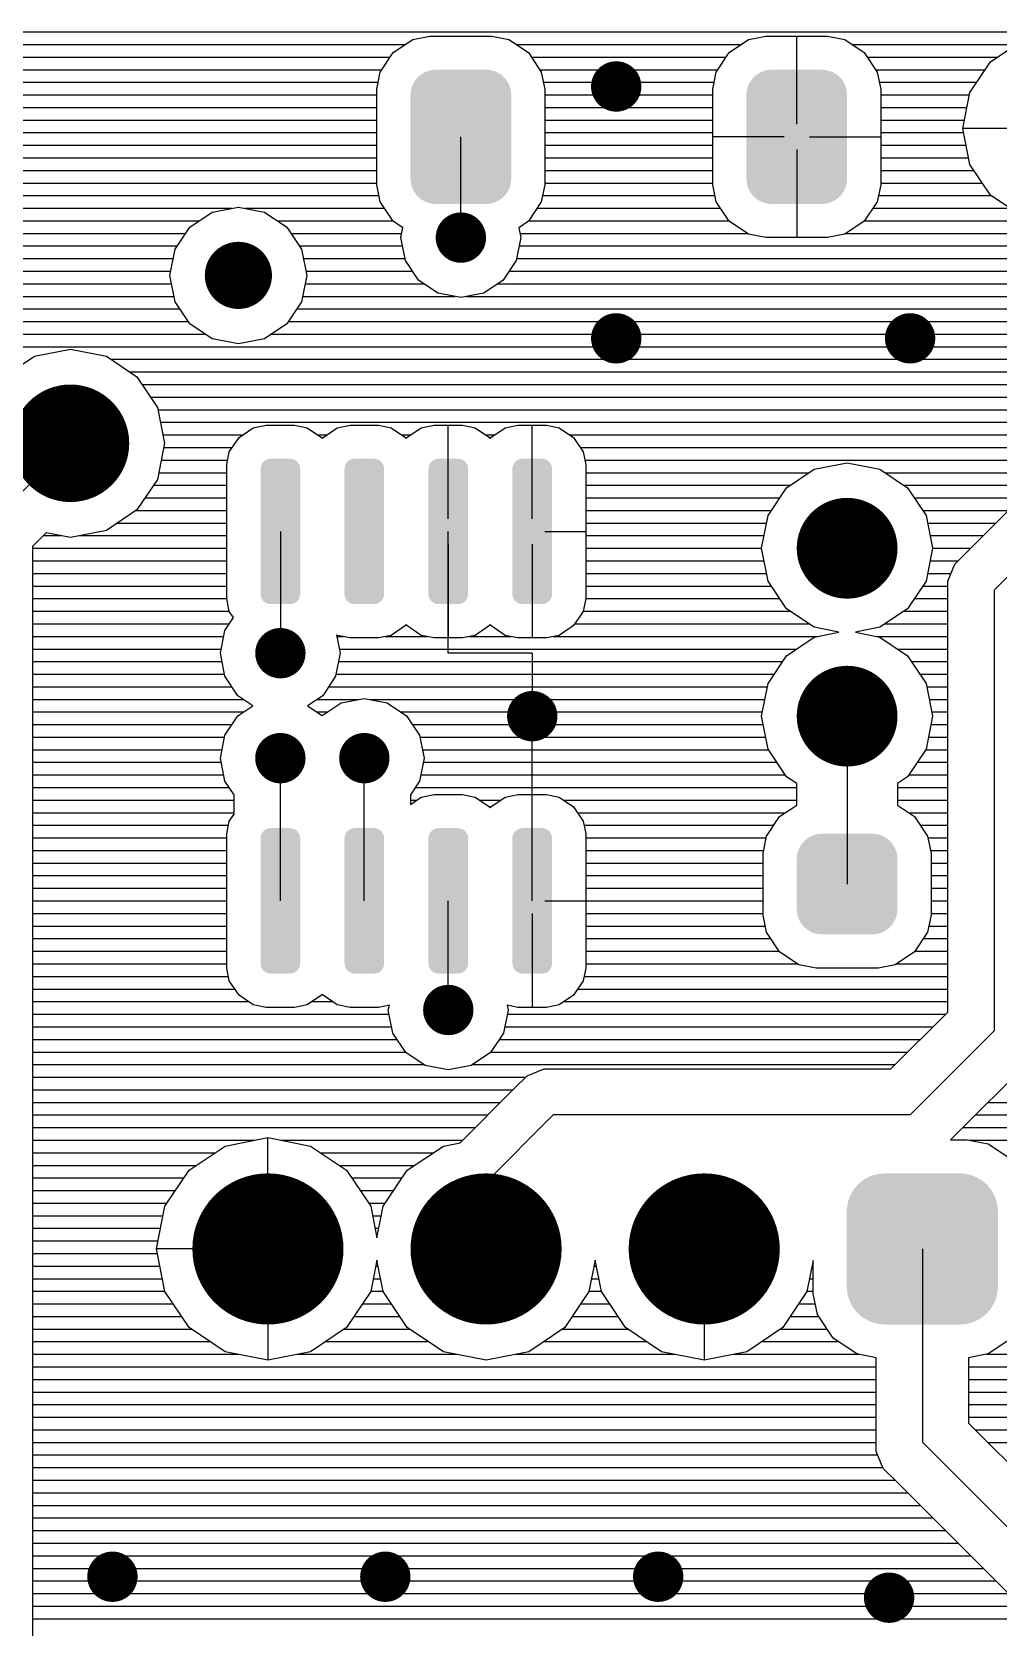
# Model space of a CAD drawing. Extents: x 295 to 953, y 10 to 290.
# Drawn here: x 515.2 to 548.8, y 135.4 to 190.9 of the extents above; entities that cross this region are included whole.
import ezdxf

# ---------------------------------------------------------------- set-up
doc = ezdxf.new("R2010")
doc.units = 0
doc.header["$LTSCALE"] = 5
doc.header["$MEASUREMENT"] = 0
doc.layers.get('0').update_dxf_attribs({"linetype": 'CONTINUOUS', "lineweight": 25})
doc.layers.add('DV-PEI-A6_TOP', color=5, linetype='CONTINUOUS')

msp = doc.modelspace()

# ---------------------------------------------------------------- linework, layer by layer
for points, const_width in [([(535.059, 188.998, 1), (535.935, 188.998, 1)], 0.876), ([(529.655, 183.74, 1), (530.531, 183.74, 1)], 0.876), ([(521.768, 182.426, 1), (522.937, 182.426, 1)], 1.168), ([(535.059, 180.235, 1), (535.935, 180.235, 1)], 0.876), ([(545.282, 180.235, 1), (546.158, 180.235, 1)], 0.876), ([(515.488, 176.584, 1), (517.533, 176.584, 1)], 2.045), ([(542.653, 172.932, 1), (544.406, 172.932, 1)], 1.753), ([(523.375, 169.281, 1), (524.251, 169.281, 1)], 0.876), ([(542.653, 167.09, 1), (544.406, 167.09, 1)], 1.753), ([(532.138, 167.09, 1), (533.014, 167.09, 1)], 0.876), ([(523.375, 165.63, 1), (524.251, 165.63, 1)], 0.876), ([(526.296, 165.63, 1), (527.172, 165.63, 1)], 0.876), ([(529.217, 156.867, 1), (530.093, 156.867, 1)], 0.876), ([(522.066, 148.554, 1), (524.695, 148.554, 1)], 2.629), ([(529.655, 148.554, 1), (532.284, 148.554, 1)], 2.629), ([(537.244, 148.554, 1), (539.872, 148.554, 1)], 2.629), ([(517.533, 137.15, 1), (518.409, 137.15, 1)], 0.876), ([(527.026, 137.15, 1), (527.902, 137.15, 1)], 0.876), ([(536.519, 137.15, 1), (537.395, 137.15, 1)], 0.876), ([(544.552, 136.42, 1), (545.428, 136.42, 1)], 0.876)]:
    msp.add_lwpolyline(points, format="xyb", close=True, dxfattribs=dict(const_width=const_width))
for points in [[(528.517, 189.234), (528.548, 189.266), (531.664, 189.234), (531.643, 189.266)], [(528.548, 189.266), (528.657, 189.38), (531.643, 189.266), (531.524, 189.38)], [(528.657, 189.38), (528.696, 189.405), (531.524, 189.38), (531.497, 189.405)], [(528.696, 189.405), (528.826, 189.49), (531.497, 189.405), (531.353, 189.49)], [(528.826, 189.49), (528.874, 189.508), (531.353, 189.49), (531.323, 189.508)], [(528.874, 189.508), (529.016, 189.559), (531.323, 189.508), (531.157, 189.559)], [(529.016, 189.559), (529.089, 189.567), (531.157, 189.559), (531.13, 189.567)], [(529.089, 189.567), (529.217, 189.582), (531.13, 189.567), (530.969, 189.582)], [(540.201, 189.234), (540.232, 189.266), (543.348, 189.234), (543.327, 189.266)], [(540.232, 189.266), (540.341, 189.38), (543.327, 189.266), (543.208, 189.38)], [(540.341, 189.38), (540.38, 189.405), (543.208, 189.38), (543.181, 189.405)], [(540.38, 189.405), (540.51, 189.49), (543.181, 189.405), (543.037, 189.49)], [(540.51, 189.49), (540.558, 189.508), (543.037, 189.49), (543.007, 189.508)], [(540.558, 189.508), (540.7, 189.559), (543.007, 189.508), (542.841, 189.559)], [(540.7, 189.559), (540.773, 189.567), (542.841, 189.559), (542.814, 189.567)], [(540.773, 189.567), (540.901, 189.582), (542.814, 189.567), (542.653, 189.582)], [(528.34, 188.706), (528.355, 188.867), (531.846, 188.706), (531.827, 188.867)], [(528.34, 185.785), (528.34, 188.706), (531.846, 185.785), (531.846, 188.706)], [(528.355, 188.867), (528.368, 188.907), (531.827, 188.867), (531.822, 188.907)], [(528.368, 188.907), (528.415, 189.06), (531.822, 188.907), (531.767, 189.06)], [(528.415, 189.06), (528.437, 189.097), (531.767, 189.06), (531.754, 189.097)], [(528.437, 189.097), (528.517, 189.234), (531.754, 189.097), (531.664, 189.234)], [(540.024, 188.706), (540.039, 188.867), (543.53, 188.706), (543.511, 188.867)], [(540.024, 185.785), (540.024, 188.706), (543.53, 185.785), (543.53, 188.706)], [(540.039, 188.867), (540.052, 188.907), (543.511, 188.867), (543.506, 188.907)], [(540.052, 188.907), (540.099, 189.06), (543.506, 188.907), (543.451, 189.06)], [(540.099, 189.06), (540.121, 189.097), (543.451, 189.06), (543.438, 189.097)], [(540.121, 189.097), (540.201, 189.234), (543.438, 189.097), (543.348, 189.234)], [(528.359, 185.624), (528.34, 185.785), (531.831, 185.624), (531.846, 185.785)], [(528.364, 185.584), (528.359, 185.624), (531.818, 185.584), (531.831, 185.624)], [(528.419, 185.431), (528.364, 185.584), (531.771, 185.431), (531.818, 185.584)], [(528.432, 185.394), (528.419, 185.431), (531.749, 185.394), (531.771, 185.431)], [(528.522, 185.257), (528.432, 185.394), (531.669, 185.257), (531.749, 185.394)], [(540.043, 185.624), (540.024, 185.785), (543.515, 185.624), (543.53, 185.785)], [(540.048, 185.584), (540.043, 185.624), (543.502, 185.584), (543.515, 185.624)], [(540.103, 185.431), (540.048, 185.584), (543.455, 185.431), (543.502, 185.584)], [(540.116, 185.394), (540.103, 185.431), (543.433, 185.394), (543.455, 185.431)], [(540.206, 185.257), (540.116, 185.394), (543.353, 185.257), (543.433, 185.394)], [(528.543, 185.225), (528.522, 185.257), (531.638, 185.225), (531.669, 185.257)], [(528.662, 185.111), (528.543, 185.225), (531.529, 185.111), (531.638, 185.225)], [(528.689, 185.085), (528.662, 185.111), (531.49, 185.085), (531.529, 185.111)], [(528.833, 185.001), (528.689, 185.085), (531.36, 185.001), (531.49, 185.085)], [(528.863, 184.983), (528.833, 185.001), (531.312, 184.983), (531.36, 185.001)], [(529.029, 184.932), (528.863, 184.983), (531.17, 184.932), (531.312, 184.983)], [(529.056, 184.923), (529.029, 184.932), (531.097, 184.923), (531.17, 184.932)], [(529.217, 184.909), (529.056, 184.923), (530.969, 184.909), (531.097, 184.923)], [(540.227, 185.225), (540.206, 185.257), (543.322, 185.225), (543.353, 185.257)], [(540.346, 185.111), (540.227, 185.225), (543.213, 185.111), (543.322, 185.225)], [(540.373, 185.085), (540.346, 185.111), (543.174, 185.085), (543.213, 185.111)], [(540.517, 185.001), (540.373, 185.085), (543.044, 185.001), (543.174, 185.085)], [(540.547, 184.983), (540.517, 185.001), (542.996, 184.983), (543.044, 185.001)], [(540.713, 184.932), (540.547, 184.983), (542.854, 184.932), (542.996, 184.983)], [(540.74, 184.923), (540.713, 184.932), (542.781, 184.923), (542.854, 184.932)], [(540.901, 184.909), (540.74, 184.923), (542.653, 184.909), (542.781, 184.923)], [(523.16, 175.856), (523.219, 175.933), (524.46, 175.856), (524.413, 175.933)], [(523.219, 175.933), (523.236, 175.957), (524.413, 175.933), (524.382, 175.957)], [(523.236, 175.957), (523.322, 176.01), (524.382, 175.957), (524.312, 176.01)], [(523.322, 176.01), (523.344, 176.023), (524.312, 176.01), (524.265, 176.023)], [(523.344, 176.023), (523.46, 176.045), (524.265, 176.023), (524.19, 176.045)], [(523.46, 176.045), (523.468, 176.046), (524.19, 176.045), (524.157, 176.046)], [(526.081, 175.856), (526.14, 175.933), (527.381, 175.856), (527.334, 175.933)], [(526.14, 175.933), (526.157, 175.957), (527.334, 175.933), (527.303, 175.957)], [(526.157, 175.957), (526.243, 176.01), (527.303, 175.957), (527.233, 176.01)], [(526.243, 176.01), (526.265, 176.023), (527.233, 176.01), (527.186, 176.023)], [(526.265, 176.023), (526.381, 176.045), (527.186, 176.023), (527.111, 176.045)], [(526.381, 176.045), (526.389, 176.046), (527.111, 176.045), (527.078, 176.046)], [(529.002, 175.856), (529.061, 175.933), (530.302, 175.856), (530.255, 175.933)], [(529.061, 175.933), (529.078, 175.957), (530.255, 175.933), (530.224, 175.957)], [(529.078, 175.957), (529.164, 176.01), (530.224, 175.957), (530.154, 176.01)], [(529.164, 176.01), (529.186, 176.023), (530.154, 176.01), (530.107, 176.023)], [(529.186, 176.023), (529.302, 176.045), (530.107, 176.023), (530.032, 176.045)], [(529.302, 176.045), (529.31, 176.046), (530.032, 176.045), (529.999, 176.046)], [(531.923, 175.856), (531.982, 175.933), (533.223, 175.856), (533.176, 175.933)], [(531.982, 175.933), (531.999, 175.957), (533.176, 175.933), (533.145, 175.957)], [(531.999, 175.957), (532.085, 176.01), (533.145, 175.957), (533.075, 176.01)], [(532.085, 176.01), (532.107, 176.023), (533.075, 176.01), (533.028, 176.023)], [(532.107, 176.023), (532.223, 176.045), (533.028, 176.023), (532.953, 176.045)], [(532.223, 176.045), (532.231, 176.046), (532.953, 176.045), (532.92, 176.046)], [(523.123, 175.702), (523.125, 175.735), (524.502, 175.702), (524.496, 175.735)], [(523.123, 171.332), (523.123, 175.702), (524.502, 171.332), (524.502, 175.702)], [(523.125, 175.735), (523.151, 175.826), (524.496, 175.735), (524.479, 175.826)], [(523.151, 175.826), (523.16, 175.856), (524.479, 175.826), (524.46, 175.856)], [(526.044, 175.702), (526.046, 175.735), (527.423, 175.702), (527.417, 175.735)], [(526.044, 171.332), (526.044, 175.702), (527.423, 171.332), (527.423, 175.702)], [(526.046, 175.735), (526.072, 175.826), (527.417, 175.735), (527.4, 175.826)], [(526.072, 175.826), (526.081, 175.856), (527.4, 175.826), (527.381, 175.856)], [(528.965, 175.702), (528.967, 175.735), (530.344, 175.702), (530.338, 175.735)], [(528.965, 171.332), (528.965, 175.702), (530.344, 171.332), (530.344, 175.702)], [(528.967, 175.735), (528.993, 175.826), (530.338, 175.735), (530.321, 175.826)], [(528.993, 175.826), (529.002, 175.856), (530.321, 175.826), (530.302, 175.856)], [(531.886, 175.702), (531.888, 175.735), (533.265, 175.702), (533.259, 175.735)], [(531.886, 171.332), (531.886, 175.702), (533.265, 171.332), (533.265, 175.702)], [(531.888, 175.735), (531.914, 175.826), (533.259, 175.735), (533.242, 175.826)], [(531.914, 175.826), (531.923, 175.856), (533.242, 175.826), (533.223, 175.856)], [(523.13, 171.299), (523.123, 171.332), (524.501, 171.299), (524.502, 171.332)], [(523.147, 171.208), (523.13, 171.299), (524.474, 171.208), (524.501, 171.299)], [(523.165, 171.177), (523.147, 171.208), (524.466, 171.177), (524.474, 171.208)], [(523.213, 171.1), (523.165, 171.177), (524.407, 171.1), (524.466, 171.177)], [(523.244, 171.077), (523.213, 171.1), (524.389, 171.077), (524.407, 171.1)], [(523.314, 171.024), (523.244, 171.077), (524.303, 171.024), (524.389, 171.077)], [(523.36, 171.01), (523.314, 171.024), (524.282, 171.01), (524.303, 171.024)], [(523.435, 170.989), (523.36, 171.01), (524.166, 170.989), (524.282, 171.01)], [(523.468, 170.987), (523.435, 170.989), (524.157, 170.987), (524.166, 170.989)], [(526.051, 171.299), (526.044, 171.332), (527.422, 171.299), (527.423, 171.332)], [(526.068, 171.208), (526.051, 171.299), (527.395, 171.208), (527.422, 171.299)], [(526.086, 171.177), (526.068, 171.208), (527.387, 171.177), (527.395, 171.208)], [(526.134, 171.1), (526.086, 171.177), (527.328, 171.1), (527.387, 171.177)], [(526.165, 171.077), (526.134, 171.1), (527.31, 171.077), (527.328, 171.1)], [(526.235, 171.024), (526.165, 171.077), (527.224, 171.024), (527.31, 171.077)], [(526.281, 171.01), (526.235, 171.024), (527.203, 171.01), (527.224, 171.024)], [(526.356, 170.989), (526.281, 171.01), (527.087, 170.989), (527.203, 171.01)], [(526.389, 170.987), (526.356, 170.989), (527.078, 170.987), (527.087, 170.989)], [(528.972, 171.299), (528.965, 171.332), (530.343, 171.299), (530.344, 171.332)], [(528.989, 171.208), (528.972, 171.299), (530.316, 171.208), (530.343, 171.299)], [(529.007, 171.177), (528.989, 171.208), (530.308, 171.177), (530.316, 171.208)], [(529.055, 171.1), (529.007, 171.177), (530.249, 171.1), (530.308, 171.177)], [(529.086, 171.077), (529.055, 171.1), (530.231, 171.077), (530.249, 171.1)], [(529.156, 171.024), (529.086, 171.077), (530.145, 171.024), (530.231, 171.077)], [(529.202, 171.01), (529.156, 171.024), (530.124, 171.01), (530.145, 171.024)], [(529.277, 170.989), (529.202, 171.01), (530.008, 170.989), (530.124, 171.01)], [(529.31, 170.987), (529.277, 170.989), (529.999, 170.987), (530.008, 170.989)], [(531.893, 171.299), (531.886, 171.332), (533.264, 171.299), (533.265, 171.332)], [(531.91, 171.208), (531.893, 171.299), (533.237, 171.208), (533.264, 171.299)], [(531.928, 171.177), (531.91, 171.208), (533.229, 171.177), (533.237, 171.208)], [(531.976, 171.1), (531.928, 171.177), (533.17, 171.1), (533.229, 171.177)], [(532.007, 171.077), (531.976, 171.1), (533.152, 171.077), (533.17, 171.1)], [(532.077, 171.024), (532.007, 171.077), (533.066, 171.024), (533.152, 171.077)], [(532.123, 171.01), (532.077, 171.024), (533.045, 171.01), (533.066, 171.024)], [(532.198, 170.989), (532.123, 171.01), (532.929, 170.989), (533.045, 171.01)], [(532.231, 170.987), (532.198, 170.989), (532.92, 170.987), (532.929, 170.989)], [(523.322, 163.157), (523.344, 163.171), (524.312, 163.157), (524.265, 163.171)], [(523.344, 163.171), (523.46, 163.192), (524.265, 163.171), (524.19, 163.192)], [(523.46, 163.192), (523.468, 163.194), (524.19, 163.192), (524.157, 163.194)], [(526.243, 163.157), (526.265, 163.171), (527.233, 163.157), (527.186, 163.171)], [(526.265, 163.171), (526.381, 163.192), (527.186, 163.171), (527.111, 163.192)], [(526.381, 163.192), (526.389, 163.194), (527.111, 163.192), (527.078, 163.194)], [(529.164, 163.157), (529.186, 163.171), (530.154, 163.157), (530.107, 163.171)], [(529.186, 163.171), (529.302, 163.192), (530.107, 163.171), (530.032, 163.192)], [(529.302, 163.192), (529.31, 163.194), (530.032, 163.192), (529.999, 163.194)], [(532.085, 163.157), (532.107, 163.171), (533.075, 163.157), (533.028, 163.171)], [(532.107, 163.171), (532.223, 163.192), (533.028, 163.171), (532.953, 163.192)], [(532.223, 163.192), (532.231, 163.194), (532.953, 163.192), (532.92, 163.194)], [(523.123, 162.849), (523.125, 162.882), (524.502, 162.849), (524.496, 162.882)], [(523.123, 158.479), (523.123, 162.849), (524.502, 158.479), (524.502, 162.849)], [(523.125, 162.882), (523.151, 162.973), (524.496, 162.882), (524.479, 162.973)], [(523.151, 162.973), (523.16, 163.004), (524.479, 162.973), (524.46, 163.004)], [(523.16, 163.004), (523.219, 163.081), (524.46, 163.004), (524.413, 163.081)], [(523.219, 163.081), (523.236, 163.104), (524.413, 163.081), (524.382, 163.104)], [(523.236, 163.104), (523.322, 163.157), (524.382, 163.104), (524.312, 163.157)], [(526.044, 162.849), (526.046, 162.882), (527.423, 162.849), (527.417, 162.882)], [(526.044, 158.479), (526.044, 162.849), (527.423, 158.479), (527.423, 162.849)], [(526.046, 162.882), (526.072, 162.973), (527.417, 162.882), (527.4, 162.973)], [(526.072, 162.973), (526.081, 163.004), (527.4, 162.973), (527.381, 163.004)], [(526.081, 163.004), (526.14, 163.081), (527.381, 163.004), (527.334, 163.081)], [(526.14, 163.081), (526.157, 163.104), (527.334, 163.081), (527.303, 163.104)], [(526.157, 163.104), (526.243, 163.157), (527.303, 163.104), (527.233, 163.157)], [(528.965, 162.849), (528.967, 162.882), (530.344, 162.849), (530.338, 162.882)], [(528.965, 158.479), (528.965, 162.849), (530.344, 158.479), (530.344, 162.849)], [(528.967, 162.882), (528.993, 162.973), (530.338, 162.882), (530.321, 162.973)], [(528.993, 162.973), (529.002, 163.004), (530.321, 162.973), (530.302, 163.004)], [(529.002, 163.004), (529.061, 163.081), (530.302, 163.004), (530.255, 163.081)], [(529.061, 163.081), (529.078, 163.104), (530.255, 163.081), (530.224, 163.104)], [(529.078, 163.104), (529.164, 163.157), (530.224, 163.104), (530.154, 163.157)], [(531.886, 162.849), (531.888, 162.882), (533.265, 162.849), (533.259, 162.882)], [(531.886, 158.479), (531.886, 162.849), (533.265, 158.479), (533.265, 162.849)], [(531.888, 162.882), (531.914, 162.973), (533.259, 162.882), (533.242, 162.973)], [(531.914, 162.973), (531.923, 163.004), (533.242, 162.973), (533.223, 163.004)], [(531.923, 163.004), (531.982, 163.081), (533.223, 163.004), (533.176, 163.081)], [(531.982, 163.081), (531.999, 163.104), (533.176, 163.081), (533.145, 163.104)], [(531.999, 163.104), (532.085, 163.157), (533.145, 163.104), (533.075, 163.157)], [(541.873, 162.516), (541.954, 162.653), (545.19, 162.516), (545.101, 162.653)], [(541.954, 162.653), (541.984, 162.685), (545.101, 162.653), (545.08, 162.685)], [(541.984, 162.685), (542.093, 162.799), (545.08, 162.685), (544.96, 162.799)], [(542.093, 162.799), (542.132, 162.824), (544.96, 162.799), (544.934, 162.824)], [(542.132, 162.824), (542.263, 162.909), (544.934, 162.824), (544.789, 162.909)], [(542.263, 162.909), (542.311, 162.927), (544.789, 162.909), (544.76, 162.927)], [(542.311, 162.927), (542.453, 162.978), (544.76, 162.927), (544.594, 162.978)], [(542.453, 162.978), (542.525, 162.986), (544.594, 162.978), (544.567, 162.986)], [(542.525, 162.986), (542.653, 163.001), (544.567, 162.986), (544.406, 163.001)], [(541.777, 162.125), (541.792, 162.285), (545.282, 162.125), (545.264, 162.285)], [(541.777, 160.372), (541.777, 162.125), (545.282, 160.372), (545.282, 162.125)], [(541.792, 162.285), (541.804, 162.325), (545.264, 162.285), (545.259, 162.325)], [(541.804, 162.325), (541.852, 162.478), (545.259, 162.325), (545.204, 162.478)], [(541.852, 162.478), (541.873, 162.516), (545.204, 162.478), (545.19, 162.516)], [(541.796, 160.212), (541.777, 160.372), (545.267, 160.212), (545.282, 160.372)], [(541.8, 160.172), (541.796, 160.212), (545.255, 160.172), (545.267, 160.212)], [(541.856, 160.019), (541.8, 160.172), (545.208, 160.019), (545.255, 160.172)], [(541.869, 159.981), (541.856, 160.019), (545.186, 159.981), (545.208, 160.019)], [(541.958, 159.844), (541.869, 159.981), (545.105, 159.844), (545.186, 159.981)], [(541.979, 159.812), (541.958, 159.844), (545.075, 159.812), (545.105, 159.844)], [(542.099, 159.698), (541.979, 159.812), (544.966, 159.698), (545.075, 159.812)], [(542.125, 159.673), (542.099, 159.698), (544.927, 159.673), (544.966, 159.698)], [(542.27, 159.588), (542.125, 159.673), (544.797, 159.588), (544.927, 159.673)], [(542.3, 159.57), (542.27, 159.588), (544.748, 159.57), (544.797, 159.588)], [(542.465, 159.519), (542.3, 159.57), (544.607, 159.519), (544.748, 159.57)], [(542.493, 159.511), (542.465, 159.519), (544.534, 159.511), (544.607, 159.519)], [(542.653, 159.496), (542.493, 159.511), (544.406, 159.496), (544.534, 159.511)], [(523.13, 158.446), (523.123, 158.479), (524.501, 158.446), (524.502, 158.479)], [(523.147, 158.355), (523.13, 158.446), (524.474, 158.355), (524.501, 158.446)], [(523.165, 158.325), (523.147, 158.355), (524.466, 158.325), (524.474, 158.355)], [(523.213, 158.248), (523.165, 158.325), (524.407, 158.248), (524.466, 158.325)], [(523.244, 158.224), (523.213, 158.248), (524.389, 158.224), (524.407, 158.248)], [(523.314, 158.171), (523.244, 158.224), (524.303, 158.171), (524.389, 158.224)], [(526.051, 158.446), (526.044, 158.479), (527.422, 158.446), (527.423, 158.479)], [(526.068, 158.355), (526.051, 158.446), (527.395, 158.355), (527.422, 158.446)], [(526.086, 158.325), (526.068, 158.355), (527.387, 158.325), (527.395, 158.355)], [(526.134, 158.248), (526.086, 158.325), (527.328, 158.248), (527.387, 158.325)], [(526.165, 158.224), (526.134, 158.248), (527.31, 158.224), (527.328, 158.248)], [(526.235, 158.171), (526.165, 158.224), (527.224, 158.171), (527.31, 158.224)], [(528.972, 158.446), (528.965, 158.479), (530.343, 158.446), (530.344, 158.479)], [(528.989, 158.355), (528.972, 158.446), (530.316, 158.355), (530.343, 158.446)], [(529.007, 158.325), (528.989, 158.355), (530.308, 158.325), (530.316, 158.355)], [(529.055, 158.248), (529.007, 158.325), (530.249, 158.248), (530.308, 158.325)], [(529.086, 158.224), (529.055, 158.248), (530.231, 158.224), (530.249, 158.248)], [(529.156, 158.171), (529.086, 158.224), (530.145, 158.171), (530.231, 158.224)], [(531.893, 158.446), (531.886, 158.479), (533.264, 158.446), (533.265, 158.479)], [(531.91, 158.355), (531.893, 158.446), (533.237, 158.355), (533.264, 158.446)], [(531.928, 158.325), (531.91, 158.355), (533.229, 158.325), (533.237, 158.355)], [(531.976, 158.248), (531.928, 158.325), (533.17, 158.248), (533.229, 158.325)], [(532.007, 158.224), (531.976, 158.248), (533.152, 158.224), (533.17, 158.248)], [(532.077, 158.171), (532.007, 158.224), (533.066, 158.171), (533.152, 158.224)], [(523.36, 158.158), (523.314, 158.171), (524.282, 158.158), (524.303, 158.171)], [(523.435, 158.136), (523.36, 158.158), (524.166, 158.136), (524.282, 158.158)], [(523.468, 158.135), (523.435, 158.136), (524.157, 158.135), (524.166, 158.136)], [(526.281, 158.158), (526.235, 158.171), (527.203, 158.158), (527.224, 158.171)], [(526.356, 158.136), (526.281, 158.158), (527.087, 158.136), (527.203, 158.158)], [(526.389, 158.135), (526.356, 158.136), (527.078, 158.135), (527.087, 158.136)], [(529.202, 158.158), (529.156, 158.171), (530.124, 158.158), (530.145, 158.171)], [(529.277, 158.136), (529.202, 158.158), (530.008, 158.136), (530.124, 158.158)], [(529.31, 158.135), (529.277, 158.136), (529.999, 158.135), (530.008, 158.136)], [(532.123, 158.158), (532.077, 158.171), (533.045, 158.158), (533.066, 158.171)], [(532.198, 158.136), (532.123, 158.158), (532.929, 158.136), (533.045, 158.158)], [(532.231, 158.135), (532.198, 158.136), (532.92, 158.135), (532.929, 158.136)], [(544.069, 150.932), (544.128, 150.978), (548.233, 150.932), (548.156, 150.978)], [(544.128, 150.978), (544.285, 151.058), (548.156, 150.978), (548.02, 151.058)], [(544.285, 151.058), (544.348, 151.09), (548.02, 151.058), (547.93, 151.09)], [(544.348, 151.09), (544.525, 151.142), (547.93, 151.09), (547.787, 151.142)], [(544.525, 151.142), (544.586, 151.159), (547.787, 151.142), (547.675, 151.159)], [(544.586, 151.159), (544.806, 151.18), (547.675, 151.159), (547.542, 151.18)], [(544.806, 151.18), (544.832, 151.183), (547.542, 151.18), (547.461, 151.183)], [(543.616, 150.352), (543.643, 150.427), (548.683, 150.352), (548.645, 150.427)], [(543.643, 150.427), (543.729, 150.573), (548.645, 150.427), (548.571, 150.573)], [(543.729, 150.573), (543.768, 150.64), (548.571, 150.573), (548.519, 150.64)], [(543.768, 150.64), (543.881, 150.769), (548.519, 150.64), (548.419, 150.769)], [(543.881, 150.769), (543.932, 150.826), (548.419, 150.769), (548.354, 150.826)], [(543.932, 150.826), (544.069, 150.932), (548.354, 150.826), (548.233, 150.932)], [(543.518, 149.868), (543.52, 149.949), (548.776, 149.868), (548.768, 149.949)], [(543.518, 147.239), (543.518, 149.868), (548.776, 147.239), (548.776, 149.868)], [(543.52, 149.949), (543.546, 150.115), (548.768, 149.949), (548.752, 150.115)], [(543.546, 150.115), (543.559, 150.194), (548.752, 150.115), (548.729, 150.194)], [(543.559, 150.194), (543.616, 150.352), (548.729, 150.194), (548.683, 150.352)], [(543.526, 147.158), (543.518, 147.239), (548.773, 147.158), (548.776, 147.239)], [(543.541, 146.993), (543.526, 147.158), (548.747, 146.993), (548.773, 147.158)], [(543.564, 146.914), (543.541, 146.993), (548.735, 146.914), (548.747, 146.993)], [(543.61, 146.755), (543.564, 146.914), (548.678, 146.755), (548.735, 146.914)], [(543.648, 146.681), (543.61, 146.755), (548.651, 146.681), (548.678, 146.755)], [(543.723, 146.535), (543.648, 146.681), (548.565, 146.535), (548.651, 146.681)], [(543.775, 146.467), (543.723, 146.535), (548.525, 146.467), (548.565, 146.535)], [(543.875, 146.339), (543.775, 146.467), (548.412, 146.339), (548.525, 146.467)], [(543.94, 146.282), (543.875, 146.339), (548.362, 146.282), (548.412, 146.339)], [(544.06, 146.175), (543.94, 146.282), (548.225, 146.175), (548.362, 146.282)], [(544.138, 146.13), (544.06, 146.175), (548.166, 146.13), (548.225, 146.175)], [(544.274, 146.05), (544.138, 146.13), (548.009, 146.05), (548.166, 146.13)], [(544.363, 146.017), (544.274, 146.05), (547.945, 146.017), (548.009, 146.05)], [(544.507, 145.966), (544.363, 146.017), (547.768, 145.966), (547.945, 146.017)], [(544.619, 145.948), (544.507, 145.966), (547.708, 145.948), (547.768, 145.966)], [(544.751, 145.927), (544.619, 145.948), (547.488, 145.927), (547.708, 145.948)], [(544.832, 145.925), (544.751, 145.927), (547.461, 145.925), (547.488, 145.927)]]:
    msp.add_solid(points)
at = {"layer": 'DV-PEI-A6_TOP', "color": 7}
for p, q in [((510.662, 190.897), (585.136, 190.897)), ((510.662, 190.458), (528.159, 190.458)), ((527.739, 190.178), (528.416, 190.628)), ((528.416, 190.628), (529.012, 190.751)), ((529.012, 190.751), (531.168, 190.751)), ((531.168, 190.751), (531.764, 190.628)), ((531.764, 190.628), (532.441, 190.178)), ((532.021, 190.458), (539.843, 190.458)), ((539.423, 190.178), (540.1, 190.628)), ((540.1, 190.628), (540.696, 190.751)), ((540.696, 190.751), (542.852, 190.751)), ((541.777, 187.684), (541.777, 190.751)), ((542.852, 190.751), (543.448, 190.628)), ((543.448, 190.628), (544.125, 190.178)), ((543.705, 190.458), (549.418, 190.458)), ((548.513, 189.851), (549.576, 190.564)), ((510.662, 190.02), (527.633, 190.02)), ((527.289, 189.5), (527.739, 190.178)), ((532.441, 190.178), (532.891, 189.5)), ((532.547, 190.02), (539.317, 190.02)), ((538.973, 189.5), (539.423, 190.178)), ((544.125, 190.178), (544.575, 189.5)), ((544.231, 190.02), (548.764, 190.02)), ((547.8, 188.788), (548.513, 189.851)), ((510.662, 189.582), (527.341, 189.582)), ((527.172, 188.905), (527.289, 189.5)), ((532.839, 189.582), (539.025, 189.582)), ((532.891, 189.5), (533.014, 188.905)), ((538.856, 188.905), (538.973, 189.5)), ((544.523, 189.582), (548.332, 189.582)), ((544.575, 189.5), (544.698, 188.905)), ((510.662, 189.144), (527.219, 189.144)), ((510.662, 188.706), (527.172, 188.706)), ((527.172, 185.58), (527.172, 188.905)), ((532.961, 189.144), (538.903, 189.144)), ((533.014, 188.905), (533.014, 185.58)), ((533.014, 188.706), (538.856, 188.706)), ((538.856, 185.58), (538.856, 188.905)), ((544.645, 189.144), (548.04, 189.144)), ((544.698, 188.905), (544.698, 185.58)), ((544.698, 188.706), (547.788, 188.706)), ((547.555, 187.537), (547.8, 188.788)), ((510.662, 188.268), (527.172, 188.268)), ((533.014, 188.268), (538.856, 188.268)), ((544.698, 188.268), (547.701, 188.268)), ((510.662, 187.83), (527.172, 187.83)), ((533.014, 187.83), (538.856, 187.83)), ((544.698, 187.83), (547.613, 187.83)), ((510.662, 187.391), (527.172, 187.391)), ((530.093, 183.74), (530.093, 187.245)), ((533.014, 187.391), (538.856, 187.391)), ((541.339, 187.245), (538.856, 187.245)), ((542.215, 187.245), (544.698, 187.245)), ((544.698, 187.391), (547.584, 187.391)), ((549.792, 187.537), (547.555, 187.537)), ((547.8, 186.281), (547.555, 187.537)), ((510.662, 186.953), (527.172, 186.953)), ((510.662, 186.515), (527.172, 186.515)), ((533.014, 186.953), (538.856, 186.953)), ((533.014, 186.515), (538.856, 186.515)), ((541.777, 186.807), (541.777, 183.74)), ((544.698, 186.953), (547.672, 186.953)), ((544.698, 186.515), (547.759, 186.515)), ((510.662, 186.077), (527.172, 186.077)), ((533.014, 186.077), (538.856, 186.077)), ((544.698, 186.077), (547.94, 186.077)), ((548.513, 185.218), (547.8, 186.281)), ((510.662, 185.639), (527.172, 185.639)), ((527.289, 184.985), (527.172, 185.58)), ((533.014, 185.58), (532.891, 184.985)), ((533.014, 185.639), (538.856, 185.639)), ((538.973, 184.985), (538.856, 185.58)), ((544.698, 185.58), (544.575, 184.985)), ((544.698, 185.639), (548.232, 185.639)), ((510.662, 185.201), (527.248, 185.201)), ((527.739, 184.307), (527.289, 184.985)), ((532.891, 184.985), (532.441, 184.307)), ((532.932, 185.201), (538.932, 185.201)), ((539.423, 184.307), (538.973, 184.985)), ((544.575, 184.985), (544.125, 184.307)), ((544.616, 185.201), (548.542, 185.201)), ((549.576, 184.506), (548.513, 185.218)), ((510.662, 184.763), (522.119, 184.763)), ((510.662, 184.324), (520.985, 184.324)), ((520.664, 184.108), (521.435, 184.622)), ((521.435, 184.622), (522.352, 184.803)), ((522.352, 184.803), (523.264, 184.622)), ((522.58, 184.763), (527.435, 184.763)), ((523.264, 184.622), (524.035, 184.108)), ((523.713, 184.324), (527.733, 184.324)), ((528.072, 184.085), (527.739, 184.307)), ((532.441, 184.307), (532.108, 184.085)), ((532.447, 184.324), (539.417, 184.324)), ((532.745, 184.763), (539.119, 184.763)), ((540.1, 183.857), (539.423, 184.307)), ((544.125, 184.307), (543.448, 183.857)), ((544.131, 184.324), (550.511, 184.324)), ((544.429, 184.763), (549.196, 184.763)), ((510.662, 183.886), (520.512, 183.886)), ((520.15, 183.337), (520.664, 184.108)), ((524.035, 184.108), (524.549, 183.337)), ((524.187, 183.886), (528.037, 183.886)), ((528.007, 183.74), (528.072, 184.085)), ((528.165, 182.94), (528.007, 183.74)), ((532.173, 183.74), (532.015, 182.94)), ((532.108, 184.085), (532.173, 183.74)), ((532.143, 183.886), (540.059, 183.886)), ((540.696, 183.74), (540.1, 183.857)), ((542.852, 183.74), (540.696, 183.74)), ((543.448, 183.857), (542.852, 183.74)), ((543.489, 183.886), (560.6, 183.886)), ((510.662, 183.448), (520.22, 183.448)), ((519.969, 182.426), (520.15, 183.337)), ((524.479, 183.448), (528.066, 183.448)), ((524.549, 183.337), (524.73, 182.426)), ((532.114, 183.448), (560.892, 183.448)), ((510.662, 183.01), (520.086, 183.01)), ((524.613, 183.01), (528.153, 183.01)), ((528.615, 182.262), (528.165, 182.94)), ((532.015, 182.94), (531.565, 182.262)), ((532.027, 183.01), (561.324, 183.01)), ((510.662, 182.572), (519.998, 182.572)), ((510.662, 182.134), (520.027, 182.134)), ((520.15, 181.509), (519.969, 182.426)), ((524.73, 182.426), (524.549, 181.509)), ((524.672, 182.134), (528.814, 182.134)), ((524.701, 182.572), (528.41, 182.572)), ((529.293, 181.812), (528.615, 182.262)), ((531.565, 182.262), (530.887, 181.812)), ((531.367, 182.134), (575.783, 182.134)), ((531.77, 182.572), (561.979, 182.572)), ((510.662, 181.695), (520.115, 181.695)), ((520.664, 180.737), (520.15, 181.509)), ((524.549, 181.509), (524.035, 180.737)), ((524.584, 181.695), (529.888, 181.695)), ((530.093, 181.655), (529.293, 181.812)), ((530.887, 181.812), (530.093, 181.655)), ((530.292, 181.695), (576.221, 181.695)), ((510.662, 181.257), (520.319, 181.257)), ((524.379, 181.257), (576.66, 181.257)), ((510.662, 180.819), (520.611, 180.819)), ((510.662, 180.381), (521.201, 180.381)), ((521.435, 180.223), (520.664, 180.737)), ((524.035, 180.737), (523.264, 180.223)), ((523.497, 180.381), (603.556, 180.381)), ((524.087, 180.819), (577.098, 180.819)), ((510.662, 179.943), (603.556, 179.943)), ((515.254, 179.61), (516.51, 179.855)), ((516.51, 179.855), (517.76, 179.61)), ((522.352, 180.042), (521.435, 180.223)), ((523.264, 180.223), (522.352, 180.042)), ((514.191, 178.897), (515.254, 179.61)), ((517.76, 179.61), (518.824, 178.897)), ((517.918, 179.505), (603.556, 179.505)), ((518.573, 179.067), (603.556, 179.067)), ((518.824, 178.897), (519.536, 177.834)), ((519.005, 178.628), (603.556, 178.628)), ((519.297, 178.19), (603.556, 178.19)), ((519.536, 177.834), (519.782, 176.584)), ((519.548, 177.752), (603.556, 177.752)), ((519.636, 177.314), (603.556, 177.314)), ((522.376, 176.788), (522.872, 177.127)), ((522.872, 177.127), (523.316, 177.215)), ((523.316, 177.215), (524.304, 177.215)), ((524.304, 177.215), (524.748, 177.127)), ((524.748, 177.127), (525.244, 176.788)), ((525.297, 176.788), (525.793, 177.127)), ((525.793, 177.127), (526.237, 177.215)), ((526.237, 177.215), (527.225, 177.215)), ((527.225, 177.215), (527.669, 177.127)), ((527.669, 177.127), (528.165, 176.788)), ((528.218, 176.788), (528.714, 177.127)), ((528.714, 177.127), (529.158, 177.215)), ((529.158, 177.215), (530.146, 177.215)), ((529.655, 173.955), (529.655, 177.215)), ((530.146, 177.215), (530.59, 177.127)), ((530.59, 177.127), (531.086, 176.788)), ((531.139, 176.788), (531.635, 177.127)), ((531.635, 177.127), (532.079, 177.215)), ((532.079, 177.215), (533.067, 177.215)), ((532.576, 173.955), (532.576, 177.215)), ((533.067, 177.215), (533.511, 177.127)), ((533.511, 177.127), (534.007, 176.788)), ((513.589, 173.663), (516.51, 176.584)), ((519.782, 176.584), (519.536, 175.328)), ((519.723, 176.876), (522.498, 176.876)), ((522.037, 176.292), (522.376, 176.788)), ((525.121, 176.876), (525.419, 176.876)), ((525.244, 176.788), (525.273, 176.753)), ((525.273, 176.753), (525.297, 176.788)), ((528.042, 176.876), (528.34, 176.876)), ((528.165, 176.788), (528.194, 176.753)), ((528.194, 176.753), (528.218, 176.788)), ((530.963, 176.876), (531.261, 176.876)), ((531.086, 176.788), (531.115, 176.753)), ((531.115, 176.753), (531.139, 176.788)), ((533.884, 176.876), (603.556, 176.876)), ((534.007, 176.788), (534.346, 176.292)), ((519.665, 176), (521.978, 176)), ((519.753, 176.438), (522.136, 176.438)), ((521.949, 175.848), (522.037, 176.292)), ((534.247, 176.438), (603.556, 176.438)), ((534.346, 176.292), (534.434, 175.848)), ((534.404, 176), (603.556, 176)), ((519.577, 175.561), (521.949, 175.561)), ((521.949, 171.18), (521.949, 175.848)), ((534.434, 175.848), (534.434, 171.18)), ((534.434, 175.561), (542.203, 175.561)), ((541.421, 175.036), (542.385, 175.678)), ((542.385, 175.678), (543.53, 175.906)), ((543.53, 175.906), (544.669, 175.678)), ((544.669, 175.678), (545.633, 175.036)), ((544.85, 175.561), (550.458, 175.561)), ((519.536, 175.328), (518.824, 174.264)), ((519.396, 175.123), (521.949, 175.123)), ((534.434, 175.123), (541.549, 175.123)), ((540.778, 174.072), (541.421, 175.036)), ((545.504, 175.123), (550.02, 175.123)), ((545.633, 175.036), (546.275, 174.072)), ((547.73, 172.833), (550.195, 175.299)), ((519.104, 174.685), (521.949, 174.685)), ((534.434, 174.685), (541.187, 174.685)), ((545.866, 174.685), (549.582, 174.685)), ((551.562, 174.393), (548.641, 171.472)), ((518.824, 174.264), (517.76, 173.552)), ((518.14, 173.809), (521.949, 173.809)), ((518.795, 174.247), (521.949, 174.247)), ((534.434, 174.247), (540.889, 174.247)), ((534.434, 173.809), (540.725, 173.809)), ((540.55, 172.932), (540.778, 174.072)), ((546.164, 174.247), (549.144, 174.247)), ((546.275, 174.072), (546.503, 172.932)), ((546.328, 173.809), (548.706, 173.809)), ((515.669, 173.47), (515.196, 172.997)), ((515.564, 173.371), (516.189, 173.371)), ((516.51, 173.306), (515.669, 173.47)), ((517.76, 173.552), (516.51, 173.306)), ((516.826, 173.371), (521.949, 173.371)), ((523.813, 173.517), (523.813, 169.281)), ((529.655, 169.281), (529.655, 173.517)), ((533.014, 173.517), (534.434, 173.517)), ((534.434, 173.371), (540.638, 173.371)), ((546.416, 173.371), (548.267, 173.371)), ((515.196, 172.997), (515.196, 123.34)), ((515.196, 172.932), (521.949, 172.932)), ((529.655, 173.079), (529.655, 169.813)), ((532.576, 173.079), (532.576, 169.813)), ((534.434, 172.932), (540.55, 172.932)), ((540.778, 171.787), (540.55, 172.932)), ((546.503, 172.932), (546.275, 171.787)), ((546.503, 172.932), (547.829, 172.932)), ((547.274, 172.378), (547.73, 172.833)), ((515.196, 172.494), (521.949, 172.494)), ((515.196, 172.056), (521.949, 172.056)), ((534.434, 172.494), (540.638, 172.494)), ((534.434, 172.056), (540.725, 172.056)), ((546.328, 172.056), (547.14, 172.056)), ((546.416, 172.494), (547.391, 172.494)), ((547.035, 171.787), (547.274, 172.378)), ((515.196, 171.618), (521.949, 171.618)), ((534.434, 171.618), (540.889, 171.618)), ((541.421, 170.824), (540.778, 171.787)), ((546.275, 171.787), (545.633, 170.824)), ((546.164, 171.618), (547.035, 171.618)), ((547.035, 171.151), (547.035, 171.787)), ((515.196, 171.18), (521.949, 171.18)), ((522.037, 170.736), (521.949, 171.18)), ((534.434, 171.18), (534.346, 170.736)), ((534.434, 171.18), (541.187, 171.18)), ((545.866, 171.18), (547.035, 171.18)), ((547.035, 156.797), (547.035, 171.151)), ((548.641, 171.472), (548.641, 156.137)), ((515.196, 170.742), (522.037, 170.742)), ((521.885, 170.076), (522.183, 170.526)), ((522.183, 170.526), (522.037, 170.736)), ((534.346, 170.736), (534.007, 170.239)), ((534.346, 170.742), (541.549, 170.742)), ((542.385, 170.181), (541.421, 170.824)), ((545.633, 170.824), (544.669, 170.181)), ((545.504, 170.742), (547.035, 170.742)), ((515.196, 170.304), (522.031, 170.304)), ((515.196, 169.865), (521.844, 169.865)), ((521.727, 169.281), (521.885, 170.076)), ((525.793, 169.901), (525.764, 169.924)), ((525.764, 169.924), (525.893, 169.281)), ((525.776, 169.865), (525.998, 169.865)), ((526.237, 169.813), (525.793, 169.901)), ((527.669, 169.901), (527.225, 169.813)), ((527.464, 169.865), (528.919, 169.865)), ((528.165, 170.239), (527.669, 169.901)), ((528.194, 170.274), (528.165, 170.239)), ((528.218, 170.239), (528.194, 170.274)), ((528.714, 169.901), (528.218, 170.239)), ((529.158, 169.813), (528.714, 169.901)), ((530.59, 169.901), (530.146, 169.813)), ((530.385, 169.865), (531.84, 169.865)), ((531.086, 170.239), (530.59, 169.901)), ((531.115, 170.274), (531.086, 170.239)), ((531.139, 170.239), (531.115, 170.274)), ((531.635, 169.901), (531.139, 170.239)), ((532.079, 169.813), (531.635, 169.901)), ((533.511, 169.901), (533.067, 169.813)), ((533.306, 169.865), (542.507, 169.865)), ((534.007, 170.239), (533.511, 169.901)), ((534.054, 170.304), (542.203, 170.304)), ((541.421, 169.194), (542.385, 169.836)), ((543.237, 170.011), (542.385, 170.181)), ((542.385, 169.836), (543.237, 170.011)), ((544.669, 170.181), (543.816, 170.011)), ((543.816, 170.011), (544.669, 169.836)), ((544.546, 169.865), (547.035, 169.865)), ((544.669, 169.836), (545.633, 169.194)), ((544.85, 170.304), (547.035, 170.304)), ((515.196, 169.427), (521.756, 169.427)), ((521.885, 168.481), (521.727, 169.281)), ((525.893, 169.281), (525.735, 168.481)), ((525.863, 169.427), (541.765, 169.427)), ((527.225, 169.813), (526.237, 169.813)), ((530.146, 169.813), (529.158, 169.813)), ((532.576, 169.281), (529.655, 169.281)), ((533.067, 169.813), (532.079, 169.813)), ((532.576, 169.281), (532.576, 167.09)), ((545.288, 169.427), (547.035, 169.427)), ((515.196, 168.989), (521.786, 168.989)), ((525.834, 168.989), (541.28, 168.989)), ((540.778, 168.23), (541.421, 169.194)), ((545.633, 169.194), (546.275, 168.23)), ((545.773, 168.989), (547.035, 168.989)), ((515.196, 168.551), (521.873, 168.551)), ((522.335, 167.803), (521.885, 168.481)), ((525.735, 168.481), (525.285, 167.803)), ((525.747, 168.551), (540.988, 168.551)), ((540.55, 167.09), (540.778, 168.23)), ((546.065, 168.551), (547.035, 168.551)), ((546.275, 168.23), (546.503, 167.09)), ((515.196, 168.113), (522.13, 168.113)), ((515.196, 167.675), (522.533, 167.675)), ((522.861, 167.453), (522.335, 167.803)), ((525.285, 167.803), (524.759, 167.453)), ((525.086, 167.675), (526.529, 167.675)), ((525.489, 168.113), (540.755, 168.113)), ((525.933, 167.552), (526.734, 167.71)), ((526.734, 167.71), (527.528, 167.552)), ((526.932, 167.675), (540.667, 167.675)), ((546.299, 168.113), (547.035, 168.113)), ((546.386, 167.675), (547.035, 167.675)), ((515.196, 167.237), (522.533, 167.237)), ((521.885, 166.425), (522.335, 167.102)), ((522.335, 167.102), (522.861, 167.453)), ((524.759, 167.453), (525.273, 167.108)), ((525.086, 167.237), (525.454, 167.237)), ((525.273, 167.108), (525.933, 167.552)), ((527.528, 167.552), (528.206, 167.102)), ((528.007, 167.237), (540.579, 167.237)), ((528.206, 167.102), (528.656, 166.425)), ((532.576, 160.664), (532.576, 167.09)), ((540.778, 165.945), (540.55, 167.09)), ((543.53, 167.09), (543.53, 161.248)), ((546.503, 167.09), (546.275, 165.945)), ((546.474, 167.237), (547.035, 167.237)), ((515.196, 166.798), (522.13, 166.798)), ((528.41, 166.798), (540.609, 166.798)), ((546.445, 166.798), (547.035, 166.798)), ((515.196, 166.36), (521.873, 166.36)), ((521.727, 165.63), (521.885, 166.425)), ((528.656, 166.425), (528.814, 165.63)), ((528.668, 166.36), (540.696, 166.36)), ((541.421, 164.982), (540.778, 165.945)), ((546.275, 165.945), (545.633, 164.982)), ((546.357, 166.36), (547.035, 166.36)), ((515.196, 165.922), (521.786, 165.922)), ((515.196, 165.484), (521.756, 165.484)), ((521.885, 164.83), (521.727, 165.63)), ((523.813, 160.664), (523.813, 165.63)), ((526.734, 160.664), (526.734, 165.63)), ((528.814, 165.63), (528.656, 164.83)), ((528.755, 165.922), (540.796, 165.922)), ((528.784, 165.484), (541.088, 165.484)), ((545.966, 165.484), (547.035, 165.484)), ((546.258, 165.922), (547.035, 165.922)), ((515.196, 165.046), (521.844, 165.046)), ((528.697, 165.046), (541.38, 165.046)), ((541.777, 164.748), (541.421, 164.982)), ((545.633, 164.982), (545.282, 164.748)), ((545.674, 165.046), (547.035, 165.046)), ((515.196, 164.608), (522.031, 164.608)), ((522.206, 164.351), (521.885, 164.83)), ((522.206, 163.685), (522.206, 164.351)), ((528.656, 164.83), (528.34, 164.351)), ((528.34, 164.351), (528.34, 164.018)), ((528.51, 164.608), (541.777, 164.608)), ((528.714, 164.275), (529.158, 164.362)), ((529.158, 164.362), (530.146, 164.362)), ((530.146, 164.362), (530.59, 164.275)), ((531.635, 164.275), (532.079, 164.362)), ((532.079, 164.362), (533.067, 164.362)), ((532.576, 161.102), (532.576, 164.362)), ((533.067, 164.362), (533.511, 164.275)), ((541.777, 163.994), (541.777, 164.748)), ((545.282, 164.748), (545.282, 163.994)), ((545.282, 164.608), (547.035, 164.608)), ((515.196, 164.169), (522.206, 164.169)), ((515.196, 163.731), (522.206, 163.731)), ((528.34, 164.018), (528.714, 164.275)), ((528.34, 164.169), (528.557, 164.169)), ((530.59, 164.275), (531.086, 163.936)), ((530.747, 164.169), (531.478, 164.169)), ((531.086, 163.936), (531.115, 163.901)), ((531.115, 163.901), (531.139, 163.936)), ((531.139, 163.936), (531.635, 164.275)), ((533.511, 164.275), (534.007, 163.936)), ((533.668, 164.169), (541.777, 164.169)), ((534.007, 163.936), (534.346, 163.439)), ((534.147, 163.731), (541.374, 163.731)), ((541.175, 163.597), (541.777, 163.994)), ((545.282, 164.169), (547.035, 164.169)), ((545.282, 163.994), (545.878, 163.597)), ((545.679, 163.731), (547.035, 163.731)), ((515.196, 163.293), (522.008, 163.293)), ((521.949, 162.995), (522.037, 163.439)), ((522.037, 163.439), (522.206, 163.685)), ((534.346, 163.439), (534.434, 162.995)), ((534.375, 163.293), (540.971, 163.293)), ((540.725, 162.919), (541.175, 163.597)), ((545.878, 163.597), (546.328, 162.919)), ((546.083, 163.293), (547.035, 163.293)), ((515.196, 162.855), (521.949, 162.855)), ((521.949, 158.327), (521.949, 162.995)), ((534.434, 162.995), (534.434, 158.327)), ((534.434, 162.855), (540.714, 162.855)), ((540.609, 162.323), (540.725, 162.919)), ((546.328, 162.919), (546.451, 162.323)), ((546.34, 162.855), (547.035, 162.855)), ((515.196, 162.417), (521.949, 162.417)), ((534.434, 162.417), (540.626, 162.417)), ((540.609, 160.168), (540.609, 162.323)), ((546.427, 162.417), (547.035, 162.417)), ((546.451, 162.323), (546.451, 160.168)), ((515.196, 161.979), (521.949, 161.979)), ((515.196, 161.541), (521.949, 161.541)), ((534.434, 161.979), (540.609, 161.979)), ((534.434, 161.541), (540.609, 161.541)), ((546.451, 161.979), (547.035, 161.979)), ((546.451, 161.541), (547.035, 161.541)), ((515.196, 161.102), (521.949, 161.102)), ((534.434, 161.102), (540.609, 161.102)), ((546.451, 161.102), (547.035, 161.102)), ((515.196, 160.664), (521.949, 160.664)), ((529.655, 156.867), (529.655, 160.664)), ((533.014, 160.664), (534.434, 160.664)), ((534.434, 160.664), (540.609, 160.664)), ((546.451, 160.664), (547.035, 160.664)), ((515.196, 160.226), (521.949, 160.226)), ((532.576, 160.226), (532.576, 156.96)), ((534.434, 160.226), (540.609, 160.226)), ((540.725, 159.572), (540.609, 160.168)), ((546.451, 160.168), (546.328, 159.572)), ((546.451, 160.226), (547.035, 160.226)), ((515.196, 159.788), (521.949, 159.788)), ((515.196, 159.35), (521.949, 159.35)), ((534.434, 159.788), (540.685, 159.788)), ((534.434, 159.35), (540.871, 159.35)), ((541.175, 158.894), (540.725, 159.572)), ((546.328, 159.572), (545.878, 158.894)), ((546.182, 159.35), (547.035, 159.35)), ((546.369, 159.788), (547.035, 159.788)), ((515.196, 158.912), (521.949, 158.912)), ((534.434, 158.912), (541.169, 158.912)), ((541.853, 158.444), (541.175, 158.894)), ((545.878, 158.894), (545.2, 158.444)), ((545.884, 158.912), (547.035, 158.912)), ((515.196, 158.474), (521.949, 158.474)), ((522.037, 157.884), (521.949, 158.327)), ((534.434, 158.327), (534.346, 157.884)), ((534.434, 158.474), (541.812, 158.474)), ((542.449, 158.327), (541.853, 158.444)), ((544.604, 158.327), (542.449, 158.327)), ((545.2, 158.444), (544.604, 158.327)), ((545.241, 158.474), (547.035, 158.474)), ((515.196, 158.035), (522.008, 158.035)), ((522.376, 157.387), (522.037, 157.884)), ((534.346, 157.884), (534.007, 157.387)), ((534.375, 158.035), (547.035, 158.035)), ((515.196, 157.597), (522.235, 157.597)), ((515.196, 157.159), (522.715, 157.159)), ((522.872, 157.048), (522.376, 157.387)), ((525.244, 157.387), (524.748, 157.048)), ((524.905, 157.159), (525.636, 157.159)), ((525.273, 157.422), (525.244, 157.387)), ((525.297, 157.387), (525.273, 157.422)), ((525.793, 157.048), (525.297, 157.387)), ((534.007, 157.387), (533.511, 157.048)), ((533.668, 157.159), (547.035, 157.159)), ((534.147, 157.597), (547.035, 157.597)), ((515.196, 156.721), (527.598, 156.721)), ((523.316, 156.96), (522.872, 157.048)), ((524.304, 156.96), (523.316, 156.96)), ((524.748, 157.048), (524.304, 156.96)), ((526.237, 156.96), (525.793, 157.048)), ((527.225, 156.96), (526.237, 156.96)), ((527.604, 157.036), (527.225, 156.96)), ((527.569, 156.867), (527.604, 157.036)), ((527.727, 156.067), (527.569, 156.867)), ((531.735, 156.867), (531.577, 156.067)), ((532.079, 156.96), (531.7, 157.036)), ((531.7, 157.036), (531.735, 156.867)), ((531.705, 156.721), (546.953, 156.721)), ((533.067, 156.96), (532.079, 156.96)), ((533.511, 157.048), (533.067, 156.96)), ((545.054, 154.822), (547.035, 156.797)), ((515.196, 156.283), (527.686, 156.283)), ((528.177, 155.389), (527.727, 156.067)), ((531.577, 156.067), (531.127, 155.389)), ((531.618, 156.283), (546.515, 156.283)), ((548.641, 156.137), (545.72, 153.216)), ((515.196, 155.845), (527.873, 155.845)), ((515.196, 155.406), (528.171, 155.406)), ((531.133, 155.406), (545.639, 155.406)), ((531.431, 155.845), (546.077, 155.845)), ((515.196, 154.968), (528.814, 154.968)), ((528.854, 154.939), (528.177, 155.389)), ((529.655, 154.781), (528.854, 154.939)), ((530.449, 154.939), (529.655, 154.781)), ((531.127, 155.389), (530.449, 154.939)), ((530.49, 154.968), (545.2, 154.968)), ((550.002, 155.225), (547.128, 152.351)), ((515.196, 154.53), (532.348, 154.53)), ((531.939, 154.121), (532.395, 154.577)), ((532.395, 154.577), (532.985, 154.822)), ((532.985, 154.822), (545.054, 154.822)), ((515.196, 154.092), (531.91, 154.092)), ((530.064, 152.246), (531.939, 154.121)), ((515.196, 153.654), (531.472, 153.654)), ((515.196, 153.216), (531.034, 153.216)), ((533.306, 153.216), (530.969, 150.879)), ((545.72, 153.216), (533.306, 153.216)), ((547.987, 153.216), (558.719, 153.216)), ((548.425, 153.654), (558.719, 153.654)), ((515.196, 152.778), (530.595, 152.778)), ((547.549, 152.778), (558.719, 152.778)), ((515.196, 152.339), (522.925, 152.339)), ((520.641, 151.294), (521.897, 152.135)), ((521.897, 152.135), (523.38, 152.427)), ((523.38, 150.049), (523.38, 152.427)), ((523.38, 152.427), (524.859, 152.135)), ((523.836, 152.339), (530.157, 152.339)), ((524.859, 152.135), (526.115, 151.294)), ((528.229, 151.294), (529.485, 152.135)), ((529.485, 152.135), (530.064, 152.246)), ((547.128, 152.351), (547.707, 152.351)), ((547.707, 152.351), (548.431, 152.211)), ((547.788, 152.339), (558.719, 152.339)), ((548.431, 152.211), (549.255, 151.662)), ((515.196, 151.901), (521.546, 151.901)), ((525.209, 151.901), (529.135, 151.901)), ((515.196, 151.463), (520.892, 151.463)), ((515.196, 151.025), (520.459, 151.025)), ((519.799, 150.038), (520.641, 151.294)), ((525.863, 151.463), (528.481, 151.463)), ((526.115, 151.294), (526.956, 150.038)), ((526.296, 151.025), (528.048, 151.025)), ((527.394, 150.038), (528.229, 151.294)), ((515.196, 150.587), (520.167, 150.587)), ((526.588, 150.587), (527.756, 150.587)), ((530.969, 150.879), (530.969, 148.554)), ((515.196, 150.149), (519.875, 150.149)), ((519.507, 148.554), (519.799, 150.038)), ((526.886, 150.149), (527.464, 150.149)), ((526.956, 150.038), (527.172, 148.939)), ((527.172, 148.939), (527.394, 150.038)), ((515.196, 149.711), (519.735, 149.711)), ((527.02, 149.711), (527.324, 149.711)), ((515.196, 149.272), (519.647, 149.272)), ((515.196, 148.834), (519.56, 148.834)), ((527.108, 149.272), (527.236, 149.272)), ((515.196, 148.396), (519.536, 148.396)), ((521.885, 148.554), (519.507, 148.554)), ((519.799, 147.076), (519.507, 148.554)), ((546.147, 148.554), (546.147, 141.83)), ((515.196, 147.958), (519.624, 147.958)), ((527.172, 148.168), (526.956, 147.076)), ((527.131, 147.958), (527.219, 147.958)), ((527.394, 147.076), (527.172, 148.168)), ((534.767, 148.168), (534.545, 147.076)), ((534.72, 147.958), (534.807, 147.958)), ((534.983, 147.076), (534.767, 148.168)), ((542.349, 148.157), (542.133, 147.076)), ((542.309, 147.958), (542.349, 147.958)), ((542.349, 146.994), (542.349, 148.157)), ((515.196, 147.52), (519.712, 147.52)), ((515.196, 147.082), (519.799, 147.082)), ((520.641, 145.82), (519.799, 147.076)), ((526.956, 147.076), (526.115, 145.82)), ((526.956, 147.082), (527.388, 147.082)), ((527.043, 147.52), (527.306, 147.52)), ((528.229, 145.82), (527.394, 147.076)), ((534.545, 147.076), (533.709, 145.82)), ((534.545, 147.082), (534.983, 147.082)), ((534.632, 147.52), (534.895, 147.52)), ((535.818, 145.82), (534.983, 147.076)), ((542.133, 147.076), (541.298, 145.82)), ((542.139, 147.082), (542.349, 147.082)), ((542.221, 147.52), (542.349, 147.52)), ((515.196, 146.643), (520.091, 146.643)), ((523.38, 147.058), (523.38, 144.686)), ((526.664, 146.643), (527.68, 146.643)), ((534.258, 146.643), (535.269, 146.643)), ((538.558, 147.058), (538.558, 144.686)), ((541.847, 146.643), (542.42, 146.643)), ((542.496, 146.27), (542.349, 146.994)), ((515.196, 146.205), (520.384, 146.205)), ((526.372, 146.205), (527.972, 146.205)), ((533.966, 146.205), (535.561, 146.205)), ((541.555, 146.205), (542.542, 146.205)), ((543.045, 145.452), (542.496, 146.27)), ((515.196, 145.767), (520.722, 145.767)), ((521.897, 144.979), (520.641, 145.82)), ((526.115, 145.82), (524.859, 144.979)), ((526.039, 145.767), (528.311, 145.767)), ((529.485, 144.979), (528.229, 145.82)), ((533.709, 145.82), (532.453, 144.979)), ((533.627, 145.767), (535.9, 145.767)), ((537.074, 144.979), (535.818, 145.82)), ((541.298, 145.82), (540.042, 144.979)), ((541.216, 145.767), (542.834, 145.767)), ((543.863, 144.903), (543.045, 145.452)), ((549.255, 145.452), (548.431, 144.903)), ((515.196, 145.329), (521.377, 145.329)), ((515.196, 144.891), (522.352, 144.891)), ((523.38, 144.686), (521.897, 144.979)), ((524.859, 144.979), (523.38, 144.686)), ((524.409, 144.891), (529.941, 144.891)), ((525.378, 145.329), (528.965, 145.329)), ((530.969, 144.686), (529.485, 144.979)), ((532.453, 144.979), (530.969, 144.686)), ((531.997, 144.891), (537.53, 144.891)), ((532.973, 145.329), (536.554, 145.329)), ((538.558, 144.686), (537.074, 144.979)), ((540.042, 144.979), (538.558, 144.686)), ((539.586, 144.891), (543.938, 144.891)), ((540.562, 145.329), (543.232, 145.329)), ((544.54, 144.768), (543.863, 144.903)), ((548.431, 144.903), (547.753, 144.768)), ((548.361, 144.891), (558.719, 144.891)), ((515.196, 144.453), (544.54, 144.453)), ((544.54, 142.145), (544.54, 144.768)), ((547.753, 144.768), (547.753, 142.496)), ((547.753, 144.453), (558.719, 144.453)), ((515.196, 144.015), (544.54, 144.015)), ((547.753, 144.015), (558.719, 144.015)), ((515.196, 143.576), (544.54, 143.576)), ((547.753, 143.576), (558.719, 143.576)), ((515.196, 143.138), (544.54, 143.138)), ((515.196, 142.7), (544.54, 142.7)), ((547.753, 143.138), (558.719, 143.138)), ((547.753, 142.7), (558.719, 142.7)), ((515.196, 142.262), (544.54, 142.262)), ((544.54, 141.508), (544.54, 142.145)), ((547.753, 142.496), (551.492, 138.757)), ((547.987, 142.262), (558.888, 142.262)), ((515.196, 141.824), (544.54, 141.824)), ((546.147, 141.83), (550.832, 137.15)), ((548.425, 141.824), (559.221, 141.824)), ((515.196, 141.386), (544.593, 141.386)), ((544.786, 140.918), (544.54, 141.508)), ((515.196, 140.948), (544.774, 140.948)), ((515.196, 140.509), (545.2, 140.509)), ((545.241, 140.469), (544.786, 140.918)), ((549.465, 136.239), (545.241, 140.469)), ((515.196, 140.071), (545.639, 140.071)), ((515.196, 139.633), (546.077, 139.633)), ((515.196, 139.195), (546.515, 139.195)), ((515.196, 138.757), (546.953, 138.757)), ((515.196, 138.319), (547.391, 138.319)), ((515.196, 137.88), (547.829, 137.88)), ((515.196, 137.442), (548.267, 137.442)), ((515.196, 137.004), (548.706, 137.004)), ((515.196, 136.566), (549.144, 136.566)), ((515.196, 136.128), (549.582, 136.128)), ((515.196, 135.69), (550.154, 135.69))]:
    msp.add_line(p, q, dxfattribs=at)

doc.saveas('drawing.dxf')
